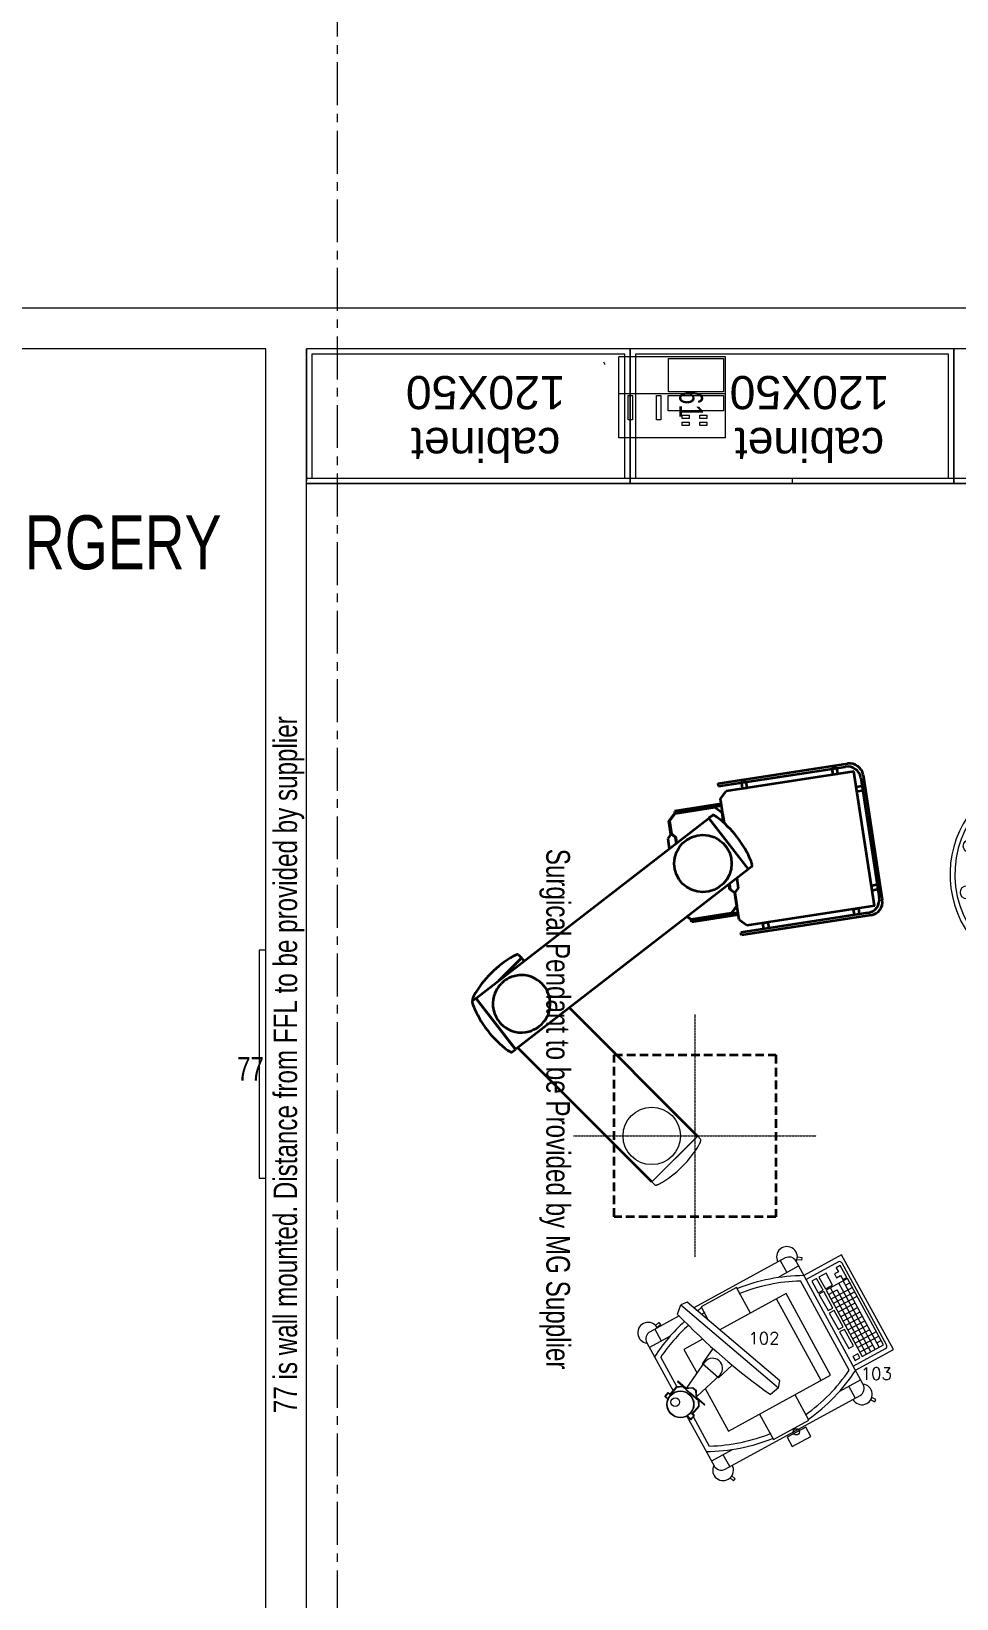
# Model space of a CAD drawing. Header units: millimetres. Extents: x 26027 to 581921, y 7230 to 233891.
# Drawn here: x 508464 to 511894, y 194254 to 200061 of the extents above; entities that cross this region are included whole.
import ezdxf

# ---------------------------------------------------------------- set-up
doc = ezdxf.new("R2010")
doc.units = ezdxf.units.MM
doc.header["$LTSCALE"] = 5
for name, pattern in [('CENTER', [50.8, 31.75, -6.35, 6.35, -6.35]), ('CENTER2', [1.125, 0.75, -0.125, 0.125, -0.125]), ('HIDDEN', [9.525, 6.35, -3.175]), ('HIDDEN2', [0.1875, 0.125, -0.0625])]:
    doc.linetypes.add(name, pattern=pattern)
doc.layers.get('0').update_dxf_attribs({"color": 252})
for name, color, linetype, lineweight in [('72_EGR_BASE_TEXT', 252, 'Continuous', 5), ('A-GENM', 252, 'Continuous', 5), ('Medical Equipment and Furniture', 252, 'Continuous', 0), ('Walls', 252, 'Continuous', 5)]:
    doc.layers.add(name, color=color, linetype=linetype, lineweight=lineweight)
doc.layers.add('axes', color=252, linetype='Continuous')
doc.styles.add('Arial_13', font='arial.ttf', dxfattribs={"height": 122.941617})
doc.styles.add('list_ghTextstyle', font='romans.shx', dxfattribs={"height": 0.25})
doc.styles.add('X3G_ENTITY_257CFD', font='swisscl.ttf', dxfattribs={"height": 200})
doc.styles.add('X3G_ENTITY_2587EA', font='swisscl.ttf', dxfattribs={"height": 200})

# ---------------------------------------------------------------- blocks, each defined once
blk = doc.blocks.new('Surgical Pendant (MG)')
at = {"layer": 'Medical Equipment and Furniture', "linetype": 'Continuous', "lineweight": 35}
for p, q in [((-784781.3, -326890.1, 0), (-784318.8, -326818.8, 0)), ((-784296.1, -326847.7, 0), (-784794.2, -326924.5, 0)), ((-784769.9, -326898.5, 0), (-784327.1, -326830.2, 0)), ((-784296.1, -326847.7, 0), (-784223.2, -327320.6, 0)), ((-784270.1, -326872, 0), (-784197.6, -327342.5, 0)), ((-784261.7, -326860.6, 0), (-784187.7, -327341, 0)), ((-784794.2, -326924.5, 0), (-784721.3, -327397.4, 0)), ((-784749.1, -327427.5, 0), (-784823.1, -326947.1, 0)), ((-784739.2, -327425.9, 0), (-784811.7, -326955.5, 0)), ((-784432.1, -327314.3, 0), (-784621.9, -327461.2, 0)), ((-784431.5, -327315.1, 0), (-784621.3, -327461.9, 0)), ((-784458.3, -327303.5, 0), (-784459.5, -327303.8, 0)), ((-784459.1, -327303.7, 0), (-784459.5, -327303.8, 0)), ((-784457.2, -327303.2, 0), (-784459.1, -327303.7, 0)), ((-784454.7, -327302.5, 0), (-784457.2, -327303.2, 0)), ((-784451.7, -327301.7, 0), (-784454.7, -327302.5, 0)), ((-784449.1, -327301.1, 0), (-784451.9, -327301.8, 0)), ((-784451.9, -327301.8, 0), (-784451.7, -327301.7, 0)), ((-784441.9, -327302.1, 0), (-784442.5, -327301.5, 0)), ((-784441.8, -327302.2, 0), (-784441.9, -327302.1, 0)), ((-784441.9, -327302.1, 0), (-784432.1, -327314.3, 0)), ((-784432.3, -327315.7, 0), (-784432.9, -327314.9, 0)), ((-784431.5, -327315.1, 0), (-783764.7, -328177.4, 0)), ((-784223.2, -327320.6, 0), (-784244.5, -327349.7, 0)), ((-784187.7, -327341, 0), (-784197.6, -327342.5, 0)), ((-784692.3, -327418.7, 0), (-784721.3, -327397.4, 0)), ((-784398.1, -327358.2, 0), (-784362, -327352.6, 0)), ((-784377.2, -327385.3, 0), (-784357.4, -327382.3, 0)), ((-784356.4, -327384.1, 0), (-784375.8, -327387.1, 0)), ((-784362, -327352.6, 0), (-784344.9, -327365.2, 0)), ((-784357.4, -327382.3, 0), (-784344.9, -327365.2, 0)), ((-784343.8, -327367, 0), (-784356.4, -327384.1, 0)), ((-784244.5, -327349.7, 0), (-784344.9, -327365.2, 0)), ((-784344.9, -327365.2, 0), (-784295.9, -327357.6, 0)), ((-784343.8, -327367, 0), (-784295.6, -327359.6, 0)), ((-784295.9, -327357.6, 0), (-784266.8, -327378.9, 0)), ((-784295.6, -327359.6, 0), (-784268.8, -327379.3, 0)), ((-784270.7, -327353.7, 0), (-784244, -327527.2, 0)), ((-784268.8, -327379.3, 0), (-784246, -327527.5, 0)), ((-784266.8, -327378.9, 0), (-784244, -327527.2, 0)), ((-784262.8, -327352.5, 0), (-784236.1, -327526, 0)), ((-784739.2, -327425.9, 0), (-784749.1, -327427.5, 0)), ((-784602.7, -327404.9, 0), (-784692.3, -327418.7, 0)), ((-784674, -327415.9, 0), (-784647.2, -327589.3, 0)), ((-784666.1, -327414.7, 0), (-784639.3, -327588.1, 0)), ((-784662.2, -327439.9, 0), (-784640.9, -327410.8, 0)), ((-784639.3, -327588.1, 0), (-784662.2, -327439.9, 0)), ((-784640.6, -327412.8, 0), (-784660.2, -327439.6, 0)), ((-784660.2, -327439.6, 0), (-784637.4, -327587.8, 0)), ((-784640.9, -327410.8, 0), (-784602.7, -327404.9, 0)), ((-784604.8, -327407.3, 0), (-784640.6, -327412.8, 0)), ((-784631.9, -327445.9, 0), (-784632, -327446.5, 0)), ((-784631.2, -327448.6, 0), (-784631.2, -327448.6, 0)), ((-784631.2, -327448.6, 0), (-784621.9, -327461.1, 0)), ((-784630.2, -327440.7, 0), (-784631, -327442.4, 0)), ((-784630.2, -327440.7, 0), (-784630.2, -327440.7, 0)), ((-784629.1, -327438.8, 0), (-784629.2, -327439, 0)), ((-784625.4, -327432.3, 0), (-784626.4, -327434.1, 0)), ((-784625.2, -327432, 0), (-784625.8, -327433.1, 0)), ((-784625.2, -327432, 0), (-784625.4, -327432.3, 0)), ((-783954.5, -328324.2, 0), (-784621.3, -327461.9, 0)), ((-784620.5, -327461.3, 0), (-784621.1, -327460.5, 0)), ((-783918.5, -327978.5, 0), (-783443.2, -327503.7, 0)), ((-784246, -327527.5, 0), (-784256.3, -327541.6, 0)), ((-784244, -327527.2, 0), (-784255.4, -327542.8, 0)), ((-784236.1, -327526, 0), (-784244, -327527.2, 0)), ((-784647.2, -327589.3, 0), (-784639.3, -327588.1, 0)), ((-784610.2, -327609.4, 0), (-784639.3, -327588.1, 0)), ((-784637.4, -327587.8, 0), (-784610.6, -327607.5, 0)), ((-784610.6, -327607.5, 0), (-784562.4, -327600, 0)), ((-784561.3, -327601.9, 0), (-784610.2, -327609.4, 0)), ((-784562.5, -327600.8, 0), (-784545.5, -327613.5, 0)), ((-784549.8, -327582.9, 0), (-784562.4, -327600, 0)), ((-784548.8, -327584.8, 0), (-784561.3, -327601.9, 0)), ((-784530.1, -327579.9, 0), (-784549.8, -327582.9, 0)), ((-784528.7, -327581.7, 0), (-784548.8, -327584.8, 0)), ((-784545.5, -327613.5, 0), (-784508.2, -327608.2, 0)), ((-783273.6, -327673.5, 0), (-783770.5, -328169.9, 0)), ((-784102.8, -328155.6, 0), (-784092.7, -328145.5, 0)), ((-784114.4, -328167.6, 0), (-784114.9, -328168.2, 0)), ((-784114.5, -328174.9, 0), (-784113.5, -328177.6, 0)), ((-784114.4, -328167.6, 0), (-784103.5, -328156.3, 0)), ((-784114.4, -328167.5, 0), (-784114.4, -328167.6, 0)), ((-784113.5, -328177.6, 0), (-784113.6, -328177.3, 0)), ((-784113.6, -328177.3, 0), (-784112.4, -328180.3, 0)), ((-784112.4, -328180.3, 0), (-784111.4, -328182.6, 0)), ((-784111.4, -328182.6, 0), (-784110.6, -328184.5, 0)), ((-784110.9, -328183.7, 0), (-784110.5, -328184.8, 0)), ((-784110.6, -328184.5, 0), (-784110.5, -328184.8, 0)), ((-784103.5, -328156.3, 0), (-784018.3, -328241.7, 0)), ((-784102.8, -328155.6, 0), (-784023.2, -328235.4, 0)), ((-784102.1, -328156.3, 0), (-784102.8, -328157, 0)), ((-783764.7, -328177.4, 0), (-783954.5, -328324.2, 0)), ((-783764.1, -328178.2, 0), (-783953.9, -328325, 0)), ((-783765.5, -328178, 0), (-783764.9, -328178.8, 0)), ((-783754.7, -328190.7, 0), (-783764.1, -328178.2, 0)), ((-783760.8, -328207.3, 0), (-783760.2, -328206.2, 0)), ((-783760.8, -328207.3, 0), (-783760.6, -328207, 0)), ((-783760.6, -328207, 0), (-783759.6, -328205.2, 0)), ((-783759.6, -328205.2, 0), (-783758.3, -328203, 0)), ((-783758.3, -328203, 0), (-783756.7, -328200.3, 0)), ((-783756.9, -328200.5, 0), (-783756.7, -328200.3, 0)), ((-783755.8, -328198.6, 0), (-783755, -328196.9, 0)), ((-783755.8, -328198.6, 0), (-783755.8, -328198.6, 0)), ((-783754.7, -328190.7, 0), (-783754.8, -328190.7, 0)), ((-783754, -328193.4, 0), (-783754, -328192.8, 0)), ((-783944.1, -328337.2, 0), (-783953.9, -328325, 0)), ((-783953.7, -328323.6, 0), (-783953.1, -328324.4, 0)), ((-783962.5, -328333.1, 0), (-783962.2, -328333.2, 0)), ((-783962.2, -328333.2, 0), (-783960.3, -328334, 0)), ((-783953.2, -328336.9, 0), (-783951.4, -328337.5, 0)), ((-783953.2, -328336.9, 0), (-783953.2, -328336.9, 0)), ((-783947.9, -328338, 0), (-783947.2, -328338, 0)), ((-783945.2, -328337, 0), (-783944.9, -328336.7, 0)), ((-783945.2, -328337, 0), (-783945.2, -328337, 0)), ((-783944.1, -328337.1, 0), (-783944.1, -328337.2, 0)), ((-783944.1, -328337.2, 0), (-783943.5, -328337.8, 0)), ((-783936.9, -328338.2, 0), (-783934, -328337.5, 0)), ((-783934, -328337.5, 0), (-783934.3, -328337.6, 0)), ((-783928.8, -328336.1, 0), (-783926.8, -328335.6, 0)), ((-783927.7, -328335.8, 0), (-783926.5, -328335.5, 0)), ((-783926.8, -328335.6, 0), (-783926.5, -328335.5, 0))]:
    blk.add_line(p, q, dxfattribs=at)
at = {"layer": 'Medical Equipment and Furniture', "linetype": 'CENTER2'}
for p, q in [((-783443.6, -327963.1, 0), (-783443.6, -327063.1, 0)), ((-783893.6, -327513.1, 0), (-782993.6, -327513.1, 0))]:
    blk.add_line(p, q, dxfattribs=at)
at = {"layer": 'Medical Equipment and Furniture', "linetype": 'HIDDEN', "lineweight": 35}
for p, q in [((-783743.6, -327813.1, 0), (-783743.6, -327213.1, 0)), ((-783743.6, -327213.1, 0), (-783143.6, -327213.1, 0)), ((-783143.6, -327213.1, 0), (-783143.6, -327813.1, 0)), ((-783143.6, -327813.1, 0), (-783743.6, -327813.1, 0))]:
    blk.add_line(p, q, dxfattribs=at)
at = {"layer": 'Medical Equipment and Furniture', "linetype": 'Continuous', "lineweight": 18}
for p, q in [((-783443.2, -327503.7, 0), (-783273.6, -327673.5, 0)), ((-783431.2, -327492.2, 0), (-783442.5, -327503, 0)), ((-783442.5, -327503, 0), (-783272.9, -327672.8, 0)), ((-783442.5, -327504.4, 0), (-783441.8, -327503.7, 0)), ((-783423.3, -327492.2, 0), (-783425, -327491.6, 0)), ((-783423.2, -327492.2, 0), (-783423.3, -327492.2, 0)), ((-783418.5, -327494.2, 0), (-783421.5, -327492.9, 0)), ((-783421.2, -327493.1, 0), (-783421.5, -327492.9, 0)), ((-783416.2, -327495.2, 0), (-783418.5, -327494.2, 0)), ((-783414.3, -327495.9, 0), (-783416.2, -327495.1, 0)), ((-783414, -327496.1, 0), (-783415.1, -327495.6, 0)), ((-783414, -327496.1, 0), (-783414.3, -327495.9, 0)), ((-783274.3, -327672.8, 0), (-783273.6, -327672.1, 0)), ((-783262.1, -327661.6, 0), (-783272.9, -327672.8, 0)), ((-783265.8, -327644.7, 0), (-783266, -327644.3, 0)), ((-783265.5, -327645.5, 0), (-783266, -327644.3, 0)), ((-783265, -327646.5, 0), (-783265.8, -327644.7, 0)), ((-783263, -327651.6, 0), (-783262.8, -327651.8, 0)), ((-783261.9, -327654.3, 0), (-783263, -327651.6, 0)), ((-783262.1, -327661.6, 0), (-783262.1, -327661.6, 0)), ((-783262, -327661.5, 0), (-783261.6, -327660.9, 0))]:
    blk.add_line(p, q, dxfattribs=at)
at = {"layer": 'Medical Equipment and Furniture', "linetype": 'Continuous', "lineweight": 35, "elevation": 0}
for points in [[(-784374.6, -326837.5), (-784356.8, -326834.8), (-784353.4, -326856.5), (-784371.2, -326859.3)], [(-784740.3, -326893.9), (-784722.5, -326891.2), (-784719.1, -326912.9), (-784736.9, -326915.6)], [(-784265.2, -326903.9), (-784262.4, -326921.7), (-784284.2, -326925), (-784286.9, -326907.3)], [(-784806.8, -326987.4), (-784804.1, -327005.2), (-784782.3, -327001.8), (-784785.1, -326984)], [(-784213.4, -327239.9), (-784210.7, -327257.7), (-784232.4, -327261.1), (-784235.1, -327243.3)], [(-784755, -327323.4), (-784752.3, -327341.2), (-784730.5, -327337.8), (-784733.3, -327320.1)]]:
    blk.add_lwpolyline(points, close=True, dxfattribs=at)
for points in [[(-784441.8, -327302.2), (-784442.5, -327301.5), (-784443.7, -327300.9), (-784445, -327300.6), (-784446.4, -327300.6), (-784447.9, -327300.8), (-784449.8, -327301.2), (-784451.7, -327301.7)], [(-784449.8, -327301.2), (-784449.8, -327301.2), (-784451.7, -327301.7)], [(-784444.4, -327300.8), (-784445, -327300.6), (-784445.7, -327300.6)], [(-784507.7, -327392.5), (-784513, -327396), (-784517.7, -327399.4)], [(-784629.2, -327439), (-784630.2, -327440.7), (-784631, -327442.4), (-784631.5, -327443.9), (-784631.9, -327445.2), (-784632, -327446.5), (-784631.7, -327447.9), (-784631.2, -327448.6)], [(-784632, -327446.5), (-784631.7, -327447.9), (-784631.3, -327448.6)], [(-784631, -327442.4), (-784631.5, -327443.9), (-784631.7, -327444.6)], [(-784626.4, -327434.1), (-784627.6, -327436.3), (-784629.2, -327439)], [(-784625.8, -327433.1), (-784626.6, -327434.5), (-784627.7, -327436.4), (-784629.1, -327438.8)], [(-784008, -328080.7), (-784014.5, -328087.7), (-784020.9, -328096.2), (-784027.1, -328106.5), (-784032.7, -328118.6), (-784036.7, -328131.7), (-784039, -328145), (-784039.5, -328158.2), (-784038.4, -328171), (-784036, -328182.5), (-784032.8, -328192.7), (-784028.9, -328201.7), (-784024.8, -328209.3), (-784020.6, -328215.9), (-784016.4, -328221.5)], [(-783858.1, -328080.7), (-783862.4, -328076.7), (-783867.1, -328072.7), (-783872.6, -328068.6), (-783879.1, -328064.4), (-783886.6, -328060.3), (-783895.3, -328056.4), (-783905.4, -328053.1), (-783916.7, -328050.6), (-783929.4, -328049.4), (-783942.6, -328049.8), (-783956, -328051.9), (-783969.2, -328055.8), (-783981.6, -328061.3), (-783992.2, -328067.6), (-784000.9, -328074.2), (-784008, -328080.7)], [(-783858.2, -328230.8), (-783851.7, -328223.8), (-783845.3, -328215.4), (-783839.1, -328205.1), (-783833.5, -328192.9), (-783829.5, -328179.8), (-783827.2, -328166.5), (-783826.7, -328153.3), (-783827.8, -328140.6), (-783830.2, -328129), (-783833.5, -328118.8), (-783837.3, -328109.9), (-783841.4, -328102.2), (-783845.6, -328095.7), (-783849.8, -328090.1), (-783853.9, -328085.2), (-783857.9, -328080.9)], [(-784114.4, -328167.5), (-784114.9, -328168.2), (-784115.4, -328169.6), (-784115.4, -328170.9), (-784115.3, -328172.2), (-784114.9, -328173.8), (-784114.3, -328175.5), (-784113.6, -328177.3)], [(-784115.4, -328170.2), (-784115.4, -328170.9), (-784115.4, -328171.5)], [(-784114.3, -328175.5), (-784114.3, -328175.6), (-784113.6, -328177.3)], [(-784113.5, -328177.6), (-784112.4, -328180.2), (-784111.6, -328182.2), (-784110.9, -328183.7)], [(-784039.1, -328157.8), (-784038.8, -328164.1), (-784038.1, -328170)], [(-783760.2, -328206.2), (-783759.4, -328204.8), (-783758.3, -328202.9), (-783756.9, -328200.5)], [(-783756.7, -328200.3), (-783755.8, -328198.6), (-783755, -328196.9), (-783754.4, -328195.4), (-783754.1, -328194.1), (-783754, -328192.8), (-783754.3, -328191.4), (-783754.8, -328190.7)], [(-783755, -328196.9), (-783754.4, -328195.4), (-783754.3, -328194.7)], [(-783754, -328192.8), (-783754.3, -328191.4), (-783754.7, -328190.7)], [(-784016.4, -328221.5), (-784012.3, -328226.3), (-784008.3, -328230.6)], [(-784008.1, -328230.8), (-784003.9, -328234.8), (-783999.1, -328238.8), (-783993.6, -328243), (-783987.2, -328247.1), (-783979.7, -328251.2), (-783970.9, -328255.1), (-783960.8, -328258.4), (-783949.5, -328260.9), (-783936.8, -328262.1), (-783923.6, -328261.8), (-783910.3, -328259.7), (-783897, -328255.7), (-783884.6, -328250.2), (-783874, -328243.9), (-783865.4, -328237.4), (-783858.2, -328230.8)], [(-783960.3, -328334), (-783957.9, -328335), (-783955, -328336.2)], [(-783955, -328336.2), (-783953.2, -328336.9), (-783951.4, -328337.5), (-783949.9, -328337.9), (-783948.6, -328338.1), (-783947.3, -328338), (-783945.9, -328337.5), (-783945.2, -328337)], [(-783951.4, -328337.5), (-783949.9, -328337.9), (-783949.2, -328338)], [(-783947.2, -328338), (-783945.9, -328337.5), (-783945.3, -328337)], [(-783944.1, -328337.1), (-783943.5, -328337.8), (-783942.2, -328338.4), (-783940.9, -328338.7), (-783939.6, -328338.7), (-783938, -328338.5), (-783936.2, -328338.1), (-783934.3, -328337.6)], [(-783941.6, -328338.5), (-783940.9, -328338.7), (-783940.3, -328338.7)], [(-783936.2, -328338.1), (-783936.2, -328338.1), (-783934.3, -328337.6)], [(-783934.3, -328337.6), (-783931.2, -328336.8), (-783928.8, -328336.1)], [(-783934, -328337.5), (-783931.3, -328336.8), (-783929.2, -328336.2), (-783927.7, -328335.8)]]:
    blk.add_lwpolyline(points, dxfattribs=at)
at = {"layer": 'Medical Equipment and Furniture', "linetype": 'Continuous', "lineweight": 18, "elevation": 0}
for points in [[(-783421.5, -327492.9), (-783423.2, -327492.2), (-783425, -327491.6), (-783426.5, -327491.3), (-783427.9, -327491.1), (-783429.2, -327491.2), (-783430.5, -327491.6), (-783431.2, -327492.2)], [(-783425, -327491.6), (-783426.5, -327491.3), (-783427.2, -327491.2)], [(-783415.1, -327495.6), (-783416.6, -327495), (-783418.6, -327494.2), (-783421.2, -327493.1)], [(-783263, -327651.6), (-783264.1, -327649), (-783264.9, -327647), (-783265.5, -327645.5)], [(-783262.8, -327651.8), (-783264.1, -327648.9), (-783265, -327646.5)], [(-783262.1, -327653.6), (-783262.1, -327653.6), (-783262.8, -327651.8)], [(-783262.1, -327661.6), (-783261.6, -327660.9), (-783261.1, -327659.6), (-783261, -327658.3), (-783261.2, -327656.9), (-783261.5, -327655.4), (-783262.1, -327653.6), (-783262.8, -327651.8)], [(-783261, -327659), (-783261, -327658.3), (-783261.1, -327657.6)]]:
    blk.add_lwpolyline(points, dxfattribs=at)
at = {"layer": 'Medical Equipment and Furniture', "linetype": 'Continuous', "lineweight": 35}
blk.add_circle((-784453.1, -327483.5, 0), 106.3, dxfattribs=at)
at = {"layer": 'Medical Equipment and Furniture'}
blk.add_circle((-783443.6, -327673.1, 0), 106.5, dxfattribs=at)
blk.add_circle((-783443.6, -327673.1, 0), 106.5, dxfattribs=at)
at = {"layer": 'Medical Equipment and Furniture', "linetype": 'Continuous', "lineweight": 35}
for centre, radius, start, end in [((-784311.2, -326868.2, 0), 50, 8.76194, 98.76194), ((-784319.5, -326879.6, 0), 50, 8.76194, 98.76194), ((-784773.7, -326939.5, 0), 50, 98.76194, 188.76194), ((-784762.3, -326947.9, 0), 50, 98.76083, 188.76055), ((-784306.1, -327673.3, 0), 400, 112.54716, 142.90264), ((-783763.3, -327986.2, 0), 400, 209.77193, 240.12742), ((-784079.9, -327966, 0), 400, 292.54716, 322.90264)]:
    blk.add_arc(centre, radius, start, end, dxfattribs=at)
at = {"layer": 'Medical Equipment and Furniture', "linetype": 'Continuous', "lineweight": 18}
blk.add_arc((-783613.2, -327842.9, 0), 400, 29.77194, 60.12742, dxfattribs=at)
blk = doc.blocks.new('OR Light')
at = {"layer": 'Medical Equipment and Furniture'}
for p, q in [((-783272.3, -318780.4, 0), (-782893.3, -318043.3, 0)), ((-782841.8, -318019.8, 0), (-782819.4, -318033.1, 0)), ((-782830.4, -318025.1, 0), (-782832.3, -318025.5, 0)), ((-782822.5, -318047.8, 0), (-782830.7, -318063.8, 0)), ((-782822.6, -318039.3, 0), (-782819.4, -318033.1, 0)), ((-782822.6, -318039.3, 0), (-782779, -318061.7, 0)), ((-782815.4, -318051.4, 0), (-782822.5, -318047.8, 0)), ((-782798.1, -318044, 0), (-782819.4, -318033.1, 0)), ((-782815.4, -318051.4, 0), (-782811.9, -318044.8, 0)), ((-782630.2, -318133.1, 0), (-782798.1, -318044, 0)), ((-781996, -318024.9, 0), (-782069.9, -318435.3, 0)), ((-781956.6, -318032, 0), (-782030.5, -318442.4, 0)), ((-782017.2, -318114.6, 0), (-781997.7, -318006.3, 0)), ((-781997.7, -318006.3, 0), (-781948.5, -318015.2, 0)), ((-781966.3, -318018.1, 0), (-781982, -318015.2, 0)), ((-781948.5, -318015.2, 0), (-781968, -318123.4, 0)), ((-783210, -318812.4, 0), (-782831, -318075.3, 0)), ((-782864.7, -318064.3, 0), (-782840.9, -318074.9, 0)), ((-782853.8, -318070.5, 0), (-782854.6, -318068.8, 0)), ((-782840.9, -318074.9, 0), (-782837.7, -318068.6, 0)), ((-782819.6, -318085.8, 0), (-782840.9, -318074.9, 0)), ((-782837.7, -318068.6, 0), (-782794.1, -318091, 0)), ((-782823.6, -318067.5, 0), (-782830.7, -318063.8, 0)), ((-782823.6, -318067.5, 0), (-782827, -318074.1, 0)), ((-782819.6, -318085.8, 0), (-782649.4, -318170.5, 0)), ((-782779, -318061.7, 0), (-782794.1, -318091, 0)), ((-782787.1, -318104.8, 0), (-782783.3, -318103.9, 0)), ((-782763.8, -318059.4, 0), (-782762.3, -318063.1, 0)), ((-782630.2, -318133.1, 0), (-782649.4, -318170.5, 0)), ((-782272.5, -318355.9, 0), (-782646, -318163.8, 0)), ((-782646, -318163.8, 0), (-782622.9, -318175.7, 0)), ((-782260.1, -318331.9, 0), (-782633.7, -318139.8, 0)), ((-782633.7, -318139.8, 0), (-782610.6, -318151.7, 0)), ((-782084.9, -318132.3, 0), (-782022.4, -318143.6, 0)), ((-782080.7, -318108.7, 0), (-782018.2, -318120, 0)), ((-782023.4, -318149, 0), (-782017.2, -318114.6, 0)), ((-782018.5, -318149.9, 0), (-782023.4, -318149, 0)), ((-782018.2, -318120, 0), (-782022.4, -318143.6, 0)), ((-782012.3, -318115.4, 0), (-782017.2, -318114.6, 0)), ((-782017.2, -318114.6, 0), (-782012.3, -318115.4, 0)), ((-781974.2, -318157.9, 0), (-781979.1, -318157, 0)), ((-781968, -318123.4, 0), (-781974.2, -318157.9, 0)), ((-781968, -318123.4, 0), (-781972.9, -318122.5, 0)), ((-781972.9, -318122.5, 0), (-781968, -318123.4, 0)), ((-782314.1, -318270.9, 0), (-782319.6, -318301.3, 0)), ((-782290.5, -318275.2, 0), (-782297.3, -318312.8, 0)), ((-782256.7, -318325.2, 0), (-782275.9, -318362.5, 0)), ((-782256.7, -318325.2, 0), (-782086.6, -318409.8, 0)), ((-782108.1, -318451.6, 0), (-782275.9, -318362.5, 0)), ((-782119, -318390.9, 0), (-782122.9, -318391.8, 0)), ((-782142.4, -318436.3, 0), (-782143.9, -318432.6, 0)), ((-782112, -318404.6, 0), (-782127.1, -318434, 0)), ((-782083.5, -318456.4, 0), (-782127.1, -318434, 0)), ((-782068.4, -318427, 0), (-782112, -318404.6, 0)), ((-782072.5, -318469.9, 0), (-782108.1, -318451.6, 0)), ((-782090.8, -318444.2, 0), (-782094.2, -318450.9, 0)), ((-782090.8, -318444.2, 0), (-782083.7, -318447.9, 0)), ((-782086.6, -318409.8, 0), (-782051, -318428.1, 0)), ((-782085.6, -318460.4, 0), (-782083.5, -318456.4, 0)), ((-782075.4, -318431.9, 0), (-782083.7, -318447.9, 0)), ((-782082.5, -318428.2, 0), (-782079.1, -318421.6, 0)), ((-782082.5, -318428.2, 0), (-782075.4, -318431.9, 0)), ((-782079.4, -318412.4, 0), (-782081, -318412.7, 0)), ((-782077.8, -318412.1, 0), (-782079.4, -318412.4, 0)), ((-782076.2, -318411.8, 0), (-782077.8, -318412.1, 0)), ((-782074.6, -318411.4, 0), (-782076.2, -318411.8, 0)), ((-782073, -318411, 0), (-782074.6, -318411.4, 0)), ((-782071.4, -318410.6, 0), (-782073, -318411, 0)), ((-782069.8, -318410.2, 0), (-782071.4, -318410.6, 0)), ((-782068.2, -318409.7, 0), (-782069.8, -318410.2, 0)), ((-782066.4, -318423, 0), (-782068.4, -318427, 0)), ((-782066.7, -318409.2, 0), (-782068.2, -318409.7, 0)), ((-782065.1, -318408.7, 0), (-782066.7, -318409.2, 0)), ((-782066.4, -318423, 0), (-782060.7, -318426.3, 0)), ((-782060.7, -318426.3, 0), (-782055.3, -318429.9, 0)), ((-782055.3, -318429.9, 0), (-782050.5, -318433.8, 0)), ((-782051, -318428.1, 0), (-782052.4, -318425.1, 0)), ((-782050.5, -318433.8, 0), (-782046.2, -318437.9, 0)), ((-782046.2, -318437.9, 0), (-782042.8, -318442.1, 0)), ((-782042.8, -318442.1, 0), (-782040.1, -318446.3, 0)), ((-782040.1, -318446.3, 0), (-782038.3, -318450.4, 0)), ((-782038.3, -318450.4, 0), (-782037.5, -318454.2, 0)), ((-782037.5, -318454.2, 0), (-782037.6, -318457.8, 0)), ((-782079.6, -318463.2, 0), (-782085.6, -318460.4, 0)), ((-782073.6, -318465.4, 0), (-782079.6, -318463.2, 0)), ((-782072.5, -318469.9, 0), (-782075.7, -318470.6, 0)), ((-782067.6, -318467.1, 0), (-782073.6, -318465.4, 0)), ((-782061.8, -318468.1, 0), (-782067.6, -318467.1, 0)), ((-782056.3, -318468.5, 0), (-782061.8, -318468.1, 0)), ((-782051.4, -318468.2, 0), (-782056.3, -318468.5, 0)), ((-782047, -318467.3, 0), (-782051.4, -318468.2, 0)), ((-782043.4, -318465.8, 0), (-782047, -318467.3, 0)), ((-782040.6, -318463.6, 0), (-782043.4, -318465.8, 0)), ((-782038.6, -318460.9, 0), (-782040.6, -318463.6, 0)), ((-782037.6, -318457.8, 0), (-782038.6, -318460.9, 0)), ((-783995.7, -318639.6, 0), (-783900.2, -318601.5, 0)), ((-783303, -318793.1, 0), (-783886.6, -318601, 0)), ((-784024.4, -318671.5, 0), (-784031.1, -318696.7, 0)), ((-784028.9, -318683.3, 0), (-784027.3, -318682.2, 0)), ((-783976.9, -318687.1, 0), (-783986.5, -318711.4, 0)), ((-783897.9, -318675.9, 0), (-783969.7, -318704.6, 0)), ((-783324.9, -318859.5, 0), (-783884.2, -318675.5, 0)), ((-784095.6, -318900.7, 0), (-784038.6, -318719.5, 0)), ((-783994, -318734.1, 0), (-784055.7, -318913.8, 0)), ((-784024.5, -318698.8, 0), (-784039.8, -318745.4, 0)), ((-784039.8, -318745.4, 0), (-784008.4, -318755.7, 0)), ((-784038.6, -318719.5, 0), (-784031.1, -318696.7, 0)), ((-784024.5, -318698.8, 0), (-784031.1, -318696.7, 0)), ((-784021.1, -318712.6, 0), (-784028.2, -318710.2, 0)), ((-784021.1, -318712.6, 0), (-784018.6, -318705, 0)), ((-784018.6, -318705, 0), (-784001.5, -318710.6, 0)), ((-783993.1, -318709.2, 0), (-784008.4, -318755.7, 0)), ((-784004, -318718.2, 0), (-784001.5, -318710.6, 0)), ((-784004, -318718.2, 0), (-783996.9, -318720.6, 0)), ((-783994, -318734.1, 0), (-783986.5, -318711.4, 0)), ((-783986.5, -318711.4, 0), (-783993.1, -318709.2, 0)), ((-783980.3, -318699.2, 0), (-783981, -318697.4, 0)), ((-784052.3, -318754.4, 0), (-784050.7, -318758.1, 0)), ((-784003.8, -318770.4, 0), (-784007.2, -318772.5, 0)), ((-784219.8, -319302, 0), (-784088.5, -318903.1, 0)), ((-784194.1, -319310.5, 0), (-784062.9, -318911.5, 0)), ((-784088.5, -318903.1, 0), (-784096.6, -318927.7, 0)), ((-784095.6, -318900.7, 0), (-784055.7, -318913.8, 0)), ((-784062.9, -318911.5, 0), (-784071, -318936.2, 0)), ((-784219.5, -319061.7, 0), (-784295, -319481.2, 0)), ((-784240.7, -319151.4, 0), (-784221.2, -319043.1, 0)), ((-784180.1, -319068.8, 0), (-784222, -319301.3, 0)), ((-784221.2, -319043.1, 0), (-784172, -319052, 0)), ((-784189.8, -319054.9, 0), (-784205.5, -319052, 0)), ((-784172, -319052, 0), (-784191.5, -319160.2, 0)), ((-784304.2, -319145.5, 0), (-784241.7, -319156.8, 0)), ((-784246.9, -319185.8, 0), (-784240.7, -319151.4, 0)), ((-784235.8, -319152.3, 0), (-784240.7, -319151.4, 0)), ((-784240.7, -319151.4, 0), (-784235.8, -319152.3, 0)), ((-784308.4, -319169.2, 0), (-784245.9, -319180.4, 0)), ((-784242, -319186.7, 0), (-784246.9, -319185.8, 0)), ((-784241.7, -319156.8, 0), (-784245.9, -319180.4, 0)), ((-784197.7, -319194.7, 0), (-784202.6, -319193.8, 0)), ((-784191.5, -319160.2, 0), (-784197.7, -319194.7, 0)), ((-784191.5, -319160.2, 0), (-784196.4, -319159.4, 0)), ((-784196.4, -319159.4, 0), (-784191.5, -319160.2, 0)), ((-784537.6, -319307.7, 0), (-784547.5, -319366.2, 0)), ((-784514, -319312, 0), (-784514, -319312, 0)), ((-784226.9, -319299.7, 0), (-784288.7, -319479.4, 0)), ((-784244, -319494.1, 0), (-784187, -319312.8, 0)), ((-784226.9, -319299.7, 0), (-784187, -319312.8, 0)), ((-784278.9, -319443.1, 0), (-784275.5, -319441.1, 0)), ((-784288.7, -319479.4, 0), (-784301.2, -319517.4, 0)), ((-784289.5, -319504.4, 0), (-784274.2, -319457.8, 0)), ((-784278.6, -319495.3, 0), (-784285.8, -319493, 0)), ((-784278.6, -319495.3, 0), (-784281.1, -319502.9, 0)), ((-784274.2, -319457.8, 0), (-784242.9, -319468.1, 0)), ((-784261.5, -319500.9, 0), (-784264, -319508.5, 0)), ((-784261.5, -319500.9, 0), (-784254.4, -319503.3, 0)), ((-784258.2, -319514.7, 0), (-784242.9, -319468.1, 0)), ((-784256.5, -319532.1, 0), (-784244, -319494.1, 0)), ((-784230.4, -319459.1, 0), (-784231.9, -319455.4, 0)), ((-784301.2, -319517.4, 0), (-784302.3, -319514.3, 0)), ((-784297.7, -319527.7, 0), (-784297.6, -319521.8, 0)), ((-784297.2, -319533.1, 0), (-784297.7, -319527.7, 0)), ((-784297.6, -319521.8, 0), (-784296.9, -319515.6, 0)), ((-784296.2, -319538, 0), (-784297.2, -319533.1, 0)), ((-784296.9, -319515.6, 0), (-784295.6, -319509.3, 0)), ((-784294.6, -319542.1, 0), (-784296.2, -319538, 0)), ((-784295.6, -319509.3, 0), (-784293.8, -319503, 0)), ((-784292.5, -319545.5, 0), (-784294.6, -319542.1, 0)), ((-784293.8, -319503, 0), (-784289.5, -319504.4, 0)), ((-784289.9, -319547.9, 0), (-784292.5, -319545.5, 0)), ((-784287, -319549.5, 0), (-784289.9, -319547.9, 0)), ((-784283.7, -319550, 0), (-784287, -319549.5, 0)), ((-784280.2, -319549.5, 0), (-784283.7, -319550, 0)), ((-784281.1, -319502.9, 0), (-784264, -319508.5, 0)), ((-784276.5, -319548.1, 0), (-784280.2, -319549.5, 0)), ((-784272.7, -319545.7, 0), (-784276.5, -319548.1, 0)), ((-784269, -319542.4, 0), (-784272.7, -319545.7, 0)), ((-784265.4, -319538.3, 0), (-784269, -319542.4, 0)), ((-784262, -319533.5, 0), (-784265.4, -319538.3, 0)), ((-784258.9, -319528.1, 0), (-784262, -319533.5, 0)), ((-784256.2, -319522.2, 0), (-784258.9, -319528.1, 0)), ((-784253.9, -319516.1, 0), (-784258.2, -319514.7, 0)), ((-784256.5, -319532.1, 0), (-784253.8, -319530.3, 0)), ((-784253.9, -319516.1, 0), (-784256.2, -319522.2, 0))]:
    blk.add_line(p, q, dxfattribs=at)
for centre, radius in [((-782853.3, -318042.1, 0), 40), ((-782853.3, -318042.1, 0), 35), ((-782853.3, -318042.1, 0), 25), ((-782128.6, -318234.3, 0), 24.6), ((-781831.5, -318263.4, 0), 24.6), ((-781931.5, -318321.2, 0), 24.6), ((-781960.8, -318409, 0), 24.6), ((-781823.9, -318392.2, 0), 24.6), ((-781721.7, -318370, 0), 24.6), ((-783264.8, -318842.5, 0), 400), ((-782336.5, -318448.5, 0), 24.6), ((-782246.4, -318478.5, 0), 24.6), ((-782010.2, -318557.3, 0), 110), ((-782052.9, -318453.6, 0), 25), ((-783264.8, -318842.5, 0), 350), ((-782158.5, -318507.9, 0), 24.6), ((-782010.2, -318557.3, 0), 81.7), ((-781870.4, -318487.4, 0), 24.6), ((-781766.3, -318507.4, 0), 24.6), ((-781669, -318513.8, 0), 24.6), ((-782351.4, -318600.8, 0), 24.6), ((-782254.1, -318607.2, 0), 24.6), ((-782150, -318627.2, 0), 24.6), ((-781862, -318606.8, 0), 24.6), ((-781862, -318606.8, 0), 24.6), ((-781774.1, -318636.1, 0), 24.6), ((-784000.7, -318679.3, 0), 40), ((-784000.7, -318679.3, 0), 35), ((-784000.7, -318679.3, 0), 25), ((-782059.7, -318705.6, 0), 24.6), ((-781940.4, -318697.1, 0), 24.6), ((-781683.9, -318666.1, 0), 24.6), ((-782298.8, -318744.6, 0), 24.6), ((-782196.5, -318722.4, 0), 24.6), ((-781845.1, -318743.6, 0), 24.6), ((-783264.8, -318842.5, 0), 75.1), ((-783264.8, -318842.5, 0), 62.5), ((-783264.8, -318842.5, 0), 62.5), ((-783264.8, -318842.5, 0), 62.5), ((-783264.8, -318842.5, 0), 62.5), ((-783264.8, -318842.5, 0), 62.5), ((-782089, -318793.4, 0), 24.6), ((-781960.4, -318801.2, 0), 24.6), ((-781763.5, -318797, 0), 24.6), ((-782188.9, -318851.2, 0), 24.6), ((-781891.9, -318880.3, 0), 24.6), ((-782043.7, -318899.7, 0), 24.6), ((-784300.2, -319269.1, 0), 24.6), ((-784128.7, -319279.4, 0), 24.6), ((-784453.8, -319345.9, 0), 24.6), ((-784378.5, -319391.6, 0), 24.6), ((-784085.8, -319393.9, 0), 24.6), ((-783985.5, -319374.1, 0), 24.6), ((-784184.3, -319445.9, 0), 24.6), ((-784548.4, -319489.2, 0), 24.6), ((-784469.9, -319515.4, 0), 24.6), ((-784093.9, -319524.3, 0), 24.6), ((-783996.4, -319519, 0), 24.6), ((-784382, -319544.7, 0), 24.6), ((-784282, -319534.2, 0), 25), ((-783908.7, -319527.7, 0), 24.6), ((-784558.7, -319660.6, 0), 24.6), ((-784471.1, -319669.2, 0), 24.6), ((-784373.5, -319664, 0), 24.6), ((-784085.5, -319643.6, 0), 24.6), ((-783997.6, -319672.9, 0), 24.6), ((-783919, -319699.1, 0), 24.6), ((-784283.2, -319742.4, 0), 24.6), ((-784163.8, -319733.9, 0), 24.6), ((-784482, -319814.2, 0), 24.6), ((-784381.6, -319794.4, 0), 24.6), ((-784089, -319796.6, 0), 24.6), ((-784235.7, -319843, 0), 24.6), ((-784013.7, -319842.4, 0), 24.6), ((-784338.7, -319908.8, 0), 24.6), ((-784167.3, -319919.2, 0), 24.6)]:
    blk.add_circle(centre, radius, dxfattribs=at)
for centre, radius, start, end in [((-782888.9, -318220.7, 0), 204.2, 52.21043, 73.36977), ((-781984.2, -318027, 0), 12, 79.7901, 169.7901), ((-781968.4, -318029.9, 0), 12, 349.7901, 79.7901), ((-782728.7, -317909.1, 0), 204.2, 232.21043, 253.36977), ((-782116.3, -318306.5, 0), 201, 79.7901, 169.7901), ((-782116.3, -318306.5, 0), 177, 79.7901, 169.7901), ((-782010.2, -318557.3, 0), 387.8, 144.00624, 85.7625), ((-782010.2, -318557.3, 0), 387.8, 91.74762, 136.95029), ((-781976.7, -318215, 0), 24.6, 228.86248, 110.71772), ((-782257, -318317.7, 0), 24.6, 317.95192, 187.66026), ((-782060.1, -318313.4, 0), 24.6, 50.74108, 288.83912), ((-782175.3, -318371, 0), 24.6, 344.7598, 142.32809), ((-782096.8, -318313.9, 0), 82, 250.59482, 295.62533), ((-782177.4, -318586.5, 0), 204.2, 52.21043, 73.36977), ((-782017.2, -318274.9, 0), 204.2, 232.21043, 253.36977), ((-782010.2, -318557.3, 0), 110, 127.85659, 90.83709), ((-782052.9, -318453.6, 0), 25.5, 219.7388, 85.8414), ((-782010.2, -318557.3, 0), 99.7, 124.11773, 100.5924), ((-782010.2, -318557.3, 0), 94.3, 122.13199, 102.57814), ((-782010.2, -318557.3, 0), 93.3, 121.54802, 103.16211), ((-783892.8, -318620, 0), 20, 71.78665, 111.78665), ((-783849.9, -318781.6, 0), 204.2, 151.20698, 172.36632), ((-783890.5, -318694.5, 0), 20, 71.78665, 111.78665), ((-784182.7, -318672, 0), 204.2, 331.20698, 352.36632), ((-784207.7, -319063.8, 0), 12, 79.7901, 169.7901), ((-784191.9, -319066.7, 0), 12, 349.7901, 79.7901), ((-784339.8, -319343.3, 0), 201, 79.7901, 169.7901), ((-784339.5, -319344.7, 0), 178.3, 79.96154, 175.06569), ((-784233.7, -319594.1, 0), 387.8, 91.74762, 136.95029), ((-784233.7, -319594.1, 0), 387.8, 83.39813, 85.7625), ((-784233.7, -319594.1, 0), 387.8, 144.00624, 79.35199), ((-784233.7, -319594.1, 0), 370.2, 92.32466, 79.71362), ((-784233.7, -319594.1, 0), 370.2, 83.95796, 86.04732), ((-784233.7, -319594.1, 0), 387.8, 127.1011, 144.00624), ((-784303.6, -319454.3, 0), 24.6, 47.37416, 292.20603), ((-784099.9, -319541.5, 0), 204.2, 151.20698, 172.36632), ((-784233.7, -319594.1, 0), 110, 127.85659, 90.83709), ((-784233.7, -319594.1, 0), 99.7, 135.67243, 92.69001), ((-784233.7, -319594.1, 0), 99.7, 136.4821, 92.69001), ((-784233.7, -319594.1, 0), 94.3, 140.96542, 93.96676), ((-784233.7, -319594.1, 0), 94.3, 141.46797, 93.96676), ((-784233.7, -319594.1, 0), 93.3, 141.68623, 94.24897), ((-784233.7, -319594.1, 0), 93.3, 142.16728, 94.24897), ((-784432.8, -319432, 0), 204.2, 331.20698, 352.36632), ((-784233.7, -319594.1, 0), 81.7, 146.67117, 98.2712), ((-784233.7, -319594.1, 0), 81.7, 147.07295, 98.2712), ((-784282, -319534.2, 0), 25.5, 138.73535, 4.83795)]:
    blk.add_arc(centre, radius, start, end, dxfattribs=at)
blk = doc.blocks.new('ME11129-P')
for p, q in [((0, 0.3), (0.395, 0.3)), ((0, 0), (0, 0.3)), ((0.395, 0), (0.395, 0.3)), ((0, 0.1631), (0.395, 0.1631)), ((0, 0), (0.395, 0))]:
    blk.add_line(p, q)
for points in [[(0.0075, 0.2943), (0.0075, 0.1703), (0.2112, 0.1703), (0.2112, 0.2943)], [(0.0075, 0.1574), (0.0075, 0.1), (0.2124, 0.1), (0.2124, 0.1574)], [(0.2393, 0.1574), (0.2393, 0.0673), (0.2557, 0.0673), (0.2557, 0.1574)], [(0.3447, 0.1574), (0.3447, 0.0673), (0.3611, 0.0673), (0.3611, 0.1574)], [(0.0696, 0.0837), (0.0696, 0.072), (0.0953, 0.072), (0.0953, 0.0837)], [(0.1351, 0.0837), (0.1351, 0.072), (0.1609, 0.072), (0.1609, 0.0837)], [(0.0696, 0.0579), (0.0696, 0.0462), (0.0953, 0.0462), (0.0953, 0.0579)], [(0.1351, 0.0579), (0.1351, 0.0462), (0.1609, 0.0462), (0.1609, 0.0579)]]:
    blk.add_lwpolyline(points, close=True)
blk = doc.blocks.new('Arthroscopy Tower')
at = {"layer": 'Medical Equipment and Furniture'}
for p, q in [((-783341.5, -311875), (-783306.8, -311911)), ((-783334, -311937.3), (-783270.8, -311876.3)), ((-782902.7, -312087.5), (-783097, -311885.9)), ((-783084.1, -311899.4), (-783071.1, -311886.9)), ((-782987.7, -312198.7), (-783249.5, -311927.2)), ((-782941.6, -312125), (-783135.9, -311923.4)), ((-783135.9, -311949.3), (-783110, -311924.3)), ((-783123, -311962.8), (-783058.2, -311900.3)), ((-782915.7, -312100), (-783110, -311898.4)), ((-783110, -311976.2), (-783045.2, -311913.8)), ((-782928.6, -312112.5), (-783110, -311924.3)), ((-783097, -311989.7), (-783032.2, -311927.2)), ((-783084.1, -312003.1), (-783032.3, -311953.1)), ((-783071.1, -312016.5), (-783019.3, -311966.6)), ((-783058.2, -312030), (-783006.3, -311980)), ((-783045.2, -312043.4), (-782993.4, -311993.4)), ((-783032.3, -312056.8), (-782980.4, -312006.9)), ((-783078.1, -312263.5), (-783317.5, -312015.1)), ((-783019.3, -312070.3), (-782967.5, -312020.3)), ((-783006.4, -312083.7), (-782954.5, -312033.8)), ((-782993.4, -312097.2), (-782928.6, -312034.7)), ((-782980.5, -312110.6), (-782915.7, -312048.1)), ((-782915.7, -312074.1), (-782902.7, -312061.6)), ((-782967.5, -312124), (-782928.6, -312086.6)), ((-783656.2, -312167.7), (-783653.8, -312131)), ((-783723, -312242.8), (-783688.3, -312278.8)), ((-783000.9, -312282.9), (-782937.6, -312221.9)), ((-783661.1, -312252.5), (-783724.3, -312313.5)), ((-783519.2, -312319.7), (-783495.8, -312255.3)), ((-783447.5, -312354.4), (-783411.2, -312295.6)), ((-782938.9, -312292.6), (-782973.6, -312256.6)), ((-783587.5, -312426.7), (-783674.2, -312336.7)), ((-783550.7, -312419.7), (-783510.9, -312309.7)), ((-783447.5, -312354.4), (-783519.2, -312319.7)), ((-783506.2, -312441.2), (-783444.8, -312341.7)), ((-783589.8, -312405.6), (-783590.5, -312407.2)), ((-783621.3, -312474.2), (-783606.1, -312481.7)), ((-783470.5, -312464.2), (-783471.3, -312465.8)), ((-783470.5, -312464.2), (-783471.3, -312465.8)), ((-783524.7, -312521.7), (-783505.6, -312531.1)), ((-783412.5, -312608.2), (-783499.3, -312518.2)), ((-783328, -312598.1), (-783391.2, -312659.1)), ((-783320.5, -312660.4), (-783355.2, -312624.4))]:
    blk.add_line(p, q, dxfattribs=at)
for points in [[(-782965.4, -312193.1), (-782850.2, -312082.1), (-783127.8, -311794.1), (-783243, -311905.1)], [(-783284, -311845.4), (-783267.4, -311843.2), (-783266, -311853.2), (-783282.7, -311855.4)], [(-783484.2, -312405.6), (-783359.6, -312534.9), (-783049.3, -312235.7), (-783288.7, -311987.4), (-783490.3, -312181.7)], [(-783396.7, -312091.5), (-783471.3, -312014.1), (-783579.3, -312118.2), (-783540.6, -312158.3)], [(-783222.9, -312330.8), (-783225.8, -312304.7), (-783634.1, -312114.8), (-783653.8, -312131), (-783222.9, -312330.8), (-783245.5, -312363.6)], [(-783724.6, -312228.7), (-783714.6, -312215.2), (-783706.5, -312221.2), (-783716.5, -312234.7)], [(-783542.1, -312231.6), (-783599, -312286.5), (-783528.8, -312359.3)], [(-782881.9, -312284.4), (-782865.3, -312287.3), (-782863.6, -312277.3), (-782880.2, -312274.5)], [(-783265.3, -312443.9), (-783190.7, -312521.3), (-783082.7, -312417.2), (-783157.3, -312339.8)], [(-783590.5, -312407.2), (-783554.8, -312424.7), (-783530, -312416.1), (-783522.7, -312419.7)], [(-783589.8, -312405.6), (-783554.7, -312422.8), (-783529.9, -312414.2), (-783521.9, -312418.1)], [(-783621.3, -312474.2), (-783612.5, -312456.3), (-783604.4, -312460.3), (-783587.9, -312426.8), (-783568.1, -312419.5), (-783531.4, -312437.5)], [(-783620.5, -312472.6), (-783605.8, -312479.9)], [(-783619.7, -312475), (-783611.7, -312458.7), (-783603.6, -312462.7), (-783586.6, -312428.2), (-783568.2, -312421.4), (-783532.2, -312439.1)], [(-783523.3, -312520.4), (-783506.4, -312528.7), (-783499.2, -312514), (-783507.3, -312510), (-783490.4, -312475.5), (-783496.3, -312456.8), (-783532.2, -312439.1)], [(-783505.6, -312531.1), (-783496.8, -312513.2), (-783504.9, -312509.2), (-783488.5, -312475.7), (-783494.8, -312455.5), (-783531.4, -312437.5)], [(-783471.3, -312465.8), (-783507, -312448.2), (-783515.4, -312423.3), (-783522.7, -312419.7)], [(-783471.3, -312465.8), (-783507, -312448.2), (-783515.4, -312423.3), (-783522.7, -312419.7)], [(-783470.5, -312464.2), (-783505.6, -312446.9), (-783513.9, -312422), (-783521.9, -312418.1)], [(-783470.5, -312464.2), (-783505.6, -312446.9), (-783513.9, -312422), (-783521.9, -312418.1)], [(-783308.2, -312700.5), (-783293, -312707.5), (-783288.8, -312698.4), (-783304, -312691.3)]]:
    blk.add_lwpolyline(points, dxfattribs=at)
for points in [[(-782977.5, -312180.5), (-782879.3, -312085.8, 0.414214), (-782879.1, -312071.7), (-783118.5, -311823.3, 0.414214), (-783132.6, -311823), (-783230.9, -311917.7)], [(-783522.9, -312522.5), (-783377.4, -312673.5, 0.414214), (-783334.9, -312674.3), (-782924.5, -312278.7, 0.414214), (-782923.8, -312236.3), (-783284.6, -311861.9, 0.414214), (-783327.1, -311861.1), (-783604.5, -312128.6)], [(-783468.4, -312017.1, -0.095441), (-783243.4, -311904.6)], [(-783456.2, -312033, -0.090791), (-783249.5, -311927.2, -0.090791)], [(-783576.4, -312121.2, 0.007185), (-783588.3, -312136.1, 0.007185)], [(-783649.3, -312171.7), (-783737.4, -312256.7, 0.414214), (-783738.2, -312299.1), (-783597.1, -312445.5)], [(-783560.9, -312134, 0.005395), (-783569.7, -312144.8, 0.005395)], [(-783624, -312186.5, 0.064831), (-783697, -312341.9)], [(-783606.6, -312196.4, 0.060602), (-783674.2, -312336.7)], [(-783101, -312401.4, 0.090791), (-782987.7, -312198.7, 0.090791)], [(-783085.6, -312414.2, 0.095441), (-782965, -312193.5)], [(-783193.6, -312518.3, -0.095441), (-783418.6, -312630.8)], [(-783205.8, -312502.4, -0.090791), (-783412.5, -312608.2, -0.090791)]]:
    blk.add_lwpolyline(points, format="xyb", dxfattribs=at)
for points in [[(-783087.5, -311869.8), (-783122.2, -311833.8), (-783134.5, -311845.6), (-783122.7, -311857.9), (-783134.9, -311869.7), (-783123.8, -311881.2), (-783111.6, -311869.4), (-783099.8, -311881.6)], [(-783130.7, -311911.5), (-783165.4, -311875.5), (-783187, -311896.3), (-783152.3, -311932.3)], [(-782889.7, -312075), (-783084.1, -311873.4), (-783148.9, -311935.9), (-782954.5, -312137.5)], [(-783159.5, -311939.2), (-783194.2, -311903.2), (-783208.6, -311917.1), (-783173.9, -311953.1)], [(-783107.5, -311993.2), (-783156.1, -311942.8), (-783170.5, -311956.7), (-783121.9, -312007.1)], [(-783052, -312050.8), (-783100.5, -312000.4), (-783114.9, -312014.3), (-783066.4, -312064.7)], [(-782996.4, -312108.4), (-783045, -312058), (-783059.4, -312071.9), (-783010.8, -312122.3)], [(-782961.7, -312144.4), (-782973.5, -312132.2), (-782987.9, -312146.1), (-782976.1, -312158.3)], [(-783060.1, -312473.5), (-783087.4, -312445.1), (-783144, -312499.7), (-783116.7, -312528)]]:
    blk.add_lwpolyline(points, close=True, dxfattribs=at)
for centre, radius in [((-783557.8, -312486.3), 50.2), ((-783557.8, -312486.3), 48.5), ((-783578.3, -312483.7), 16.2), ((-783116.7, -312471.4), 11.6)]:
    blk.add_circle(centre, radius, dxfattribs=at)
for centre, radius, start, end in [((-783321.2, -311855.5), 38.5, 348.53395, 223.94705), ((-782385, -310031.4), 2485.9, 239.24737, 249.74798), ((-783743.3, -312262.3), 38.5, 43.94705, 279.36015), ((-782918.7, -312273.1), 38.5, 223.94705, 99.36015), ((-783477.8, -312325.7), 36.7, 334.21467, 154.21467), ((-783340.8, -312679.9), 38.5, 168.53395, 43.94705)]:
    blk.add_arc(centre, radius, start, end, dxfattribs=at)

msp = doc.modelspace()

# ---------------------------------------------------------------- linework, layer by layer
at = {"layer": 'axes', "linetype": 'CENTER', "lineweight": 0}
msp.add_line((509599.2, 120285.6, 0), (509599.2, 210035.3, 0), dxfattribs=at)
at = {"layer": 'Medical Equipment and Furniture'}
for p, q in [((509483.8, 198385.3, 0), (510683.8, 198385.3, 0)), ((510683.8, 198385.3, 0), (511883.8, 198385.3, 0)), ((511283.8, 198405.3, 0), (511283.8, 198385.3, 0)), ((511883.8, 198385.3, 0), (513083.8, 198385.3, 0))]:
    msp.add_line(p, q, dxfattribs=at)
at = {"layer": 'Medical Equipment and Furniture', "elevation": 0, "flags": 128}
msp.add_lwpolyline([(513083.8, 198395.3), (513083.8, 198885.3), (511883.8, 198885.3), (511883.8, 198395.3)], dxfattribs=at)
at = {"layer": 'Medical Equipment and Furniture', "elevation": 0}
for points in [[(509483.8, 198385.3), (509483.8, 198405.3), (510683.8, 198405.3), (510683.8, 198385.3)], [(510683.8, 198385.3), (510683.8, 198405.3), (511883.8, 198405.3), (511883.8, 198385.3)], [(511883.8, 198385.3), (511883.8, 198405.3), (513083.8, 198405.3), (513083.8, 198385.3)]]:
    msp.add_lwpolyline(points, close=True, dxfattribs=at)
msp.add_lwpolyline([(509308.7, 196657), (509308.7, 195812), (509333.7, 195812), (509333.7, 196657), (509308.7, 196657)], dxfattribs=at)
at = {"layer": 'Walls'}
msp.add_line((514433.8, 199035.3, 0), (508233.8, 199035.3, 0), dxfattribs=at)
at = {"layer": 'Walls', "ltscale": 10}
for p, q in [((509333.8, 198885.3, 0), (508233.8, 198885.3, 0)), ((509333.8, 193560.3, 0), (509333.8, 198885.3, 0)), ((514433.8, 198885.3, 0), (509483.8, 198885.3, 0)), ((509483.8, 193560.3, 0), (509483.8, 198885.3, 0))]:
    msp.add_line(p, q, dxfattribs=at)

# ---------------------------------------------------------------- block references
at = {"layer": 'Medical Equipment and Furniture'}
for name, p, rotation in [('Surgical Pendant (MG)', (838436.9, -587475, 0), 270), ('OR Light', (831851.2, -587296.2, 0), 270), ('Arthroscopy Tower', (1349146.4, 289330.4, 0), 344.679830509328)]:
    msp.add_blockref(name, p, dxfattribs=dict(at, rotation=rotation))

# ---------------------------------------------------------------- texts
at = {"layer": '72_EGR_BASE_TEXT', "insert": (507842, 198268), "char_height": 200, "attachment_point": 2, "style": 'X3G_ENTITY_2587EA'}
msp.add_mtext('OR2 - GENERAL SURGERY', dxfattribs=at)
at = {"layer": 'Medical Equipment and Furniture', "style": 'list_ghTextstyle'}
for s, p in [('102', (511121.5, 195196.6, 0)), ('103', (511537.9, 195065.4, 0))]:
    msp.add_text(s, height=45, dxfattribs=at).set_placement(p)
at = {"layer": 'Medical Equipment and Furniture', "char_height": 122.942, "width": 859.967, "attachment_point": 2, "rotation": 180, "line_spacing_factor": 0.938532, "style": 'Arial_13', "bg_fill": 3, "box_fill_scale": 1.25, "bg_fill_color": 7, "bg_fill_transparency": 0}
for insert in [(510148.4, 198468.9, 0), (511348.4, 198468.9, 0)]:
    msp.add_mtext('cabinet 120X50', dxfattribs=dict(at, insert=insert))
at = {"layer": 'Medical Equipment and Furniture', "char_height": 87.473, "width": 3260.537, "style": 'X3G_ENTITY_257CFD'}
for s, insert, attachment_point, rotation in [('77 is wall mounted. Distance from FFL to be provided by supplier', (509475.7, 196232.5, -2.4), 8, 90), ('Surgical Pendant to be Provided by MG Supplier', (510460.4, 196067.9, 0), 2, 270)]:
    msp.add_mtext(s, dxfattribs=dict(at, insert=insert, attachment_point=attachment_point, rotation=rotation))
at = {"layer": 'Medical Equipment and Furniture', "insert": (509276.4, 196261.3, 0), "char_height": 87.47, "attachment_point": 2, "style": 'X3G_ENTITY_257CFD'}
msp.add_mtext('77', dxfattribs=at)

# ---------------------------------------------------------------- next in the draw order: linework, layer by layer
at = {"layer": 'A-GENM', "ltscale": 10}
msp.add_line((510590.5, 198825.3, 0), (510586.3, 198835.3, 0), dxfattribs=at)
at = {"layer": 'Medical Equipment and Furniture', "elevation": 0, "flags": 128}
for points in [[(510683.8, 198395.3), (510683.8, 198885.3), (509483.8, 198885.3), (509483.8, 198395.3)], [(510663.8, 198405.3), (510663.8, 198865.3), (509503.8, 198865.3), (509503.8, 198405.3)], [(511883.8, 198395.3), (511883.8, 198885.3), (510683.8, 198885.3), (510683.8, 198395.3)], [(511863.8, 198405.3), (511863.8, 198865.3), (510703.8, 198865.3), (510703.8, 198405.3)]]:
    msp.add_lwpolyline(points, dxfattribs=at)

# ---------------------------------------------------------------- next in the draw order: block references
at = {"layer": 'Medical Equipment and Furniture', "linetype": 'HIDDEN2', "ltscale": 5000, "extrusion": (-8.55145e-16, 4.19218e-15, -1), "xscale": 1000.000000000002, "yscale": 1000.000000000002, "zscale": 1000.000000000002, "rotation": 0.0001913008751468605}
msp.add_blockref('ME11129-P', (-511037.2, 198554.8, 0), dxfattribs=at)

# ---------------------------------------------------------------- next in the draw order: texts
at = {"layer": 'Medical Equipment and Furniture', "insert": (510953.4, 198678.9, 0), "char_height": 87.47, "width": 82.543, "attachment_point": 2, "rotation": 270, "style": 'X3G_ENTITY_257CFD'}
msp.add_mtext('61', dxfattribs=at)

doc.saveas('drawing.dxf')
